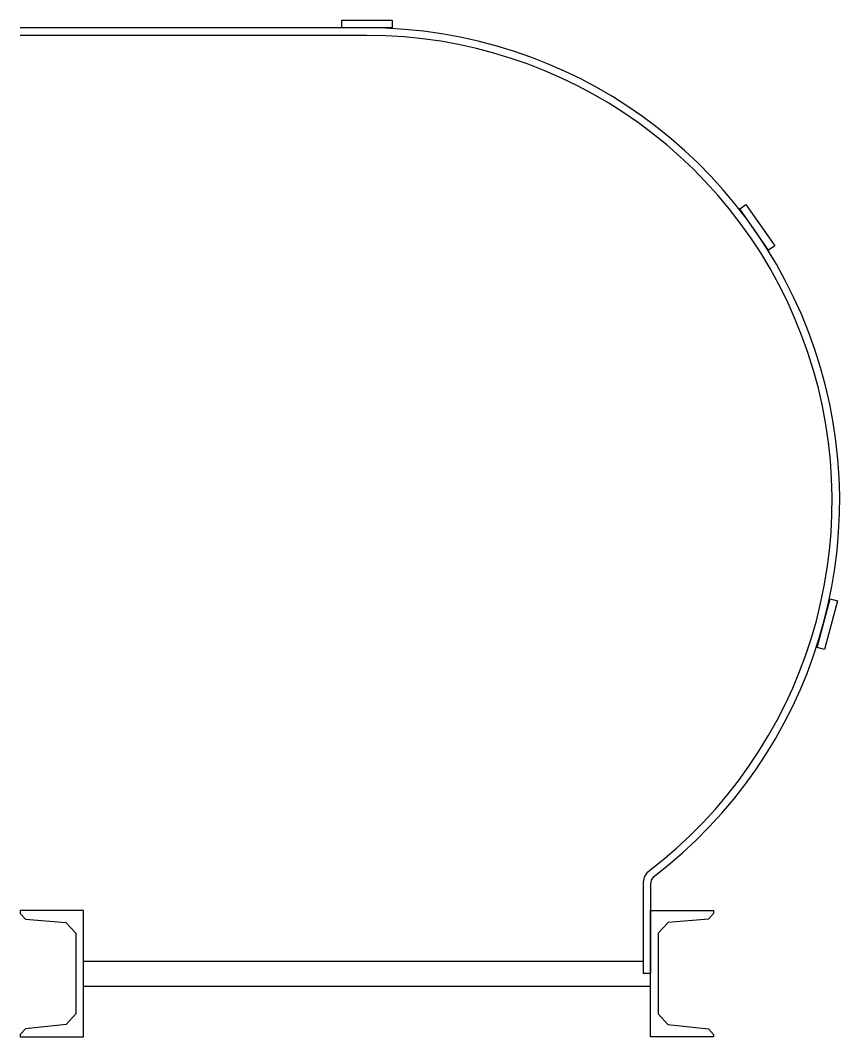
# Model space of a CAD drawing. Header units: millimetres. Extents: x 0 to 650, y 0 to 806.
import ezdxf

# ---------------------------------------------------------------- set-up
doc = ezdxf.new("R2010")
doc.units = ezdxf.units.MM

# ---------------------------------------------------------------- blocks, each defined once
blk = doc.blocks.new('R')
blk.add_lwpolyline([(-0.5, -0.5), (0.5, -0.5), (0.5, 0.5), (-0.5, 0.5)], close=True)

msp = doc.modelspace()

# ---------------------------------------------------------------- linework, layer by layer
at = {"transparency": 33554687}
for p, q in [((275, 800), (0, 800)), ((275, 794), (0, 794)), ((497.78, 130.84), (497.78, 130.84)), ((494, 121.08), (494, 50)), ((500, 121.08), (500, 50)), ((50, 60), (494, 60)), ((500, 50), (494, 50)), ((50, 40), (500, 40))]:
    msp.add_line(p, q, dxfattribs=at)
for points in [[(0, 97.65), (4.14, 93.17), (36.18, 90.61), (44, 82.13), (44, 18.15), (36.39, 9.7), (4.03, 6.29), (0, 1.82), (0, 0), (50, 0), (50, 100), (0, 100)], [(550, 97.65), (545.86, 93.17), (513.82, 90.61), (506, 82.13), (506, 18.15), (513.61, 9.7), (545.97, 6.29), (550, 1.82), (550, 0), (500, 0), (500, 100), (550, 100)]]:
    msp.add_lwpolyline(points, close=True, dxfattribs=at)
for centre, radius, start, end in [((275, 425), 375, 307.29439, 90), ((275, 425), 369, 307.1384, 90), ((508.5, 121.08), 14.5, 137.66704, 180), ((508.5, 121.08), 8.5, 137.66704, 180)]:
    msp.add_arc(centre, radius, start, end, dxfattribs=at)

# ---------------------------------------------------------------- block references
at = {"transparency": 33554687, "extrusion": (0, 0, -1), "zscale": -40}
for p, xscale, yscale, rotation in [((-275, 803), 40, 6, 180), ((-584.64, 641.81), 39.99999999999927, 6, 234.999999999999), ((-640.12, 327.17), 40.00000000000099, 5.999999999999999, 284.9999999999995)]:
    msp.add_blockref('R', p, dxfattribs=dict(at, xscale=xscale, yscale=yscale, rotation=rotation))

doc.saveas('drawing.dxf')
